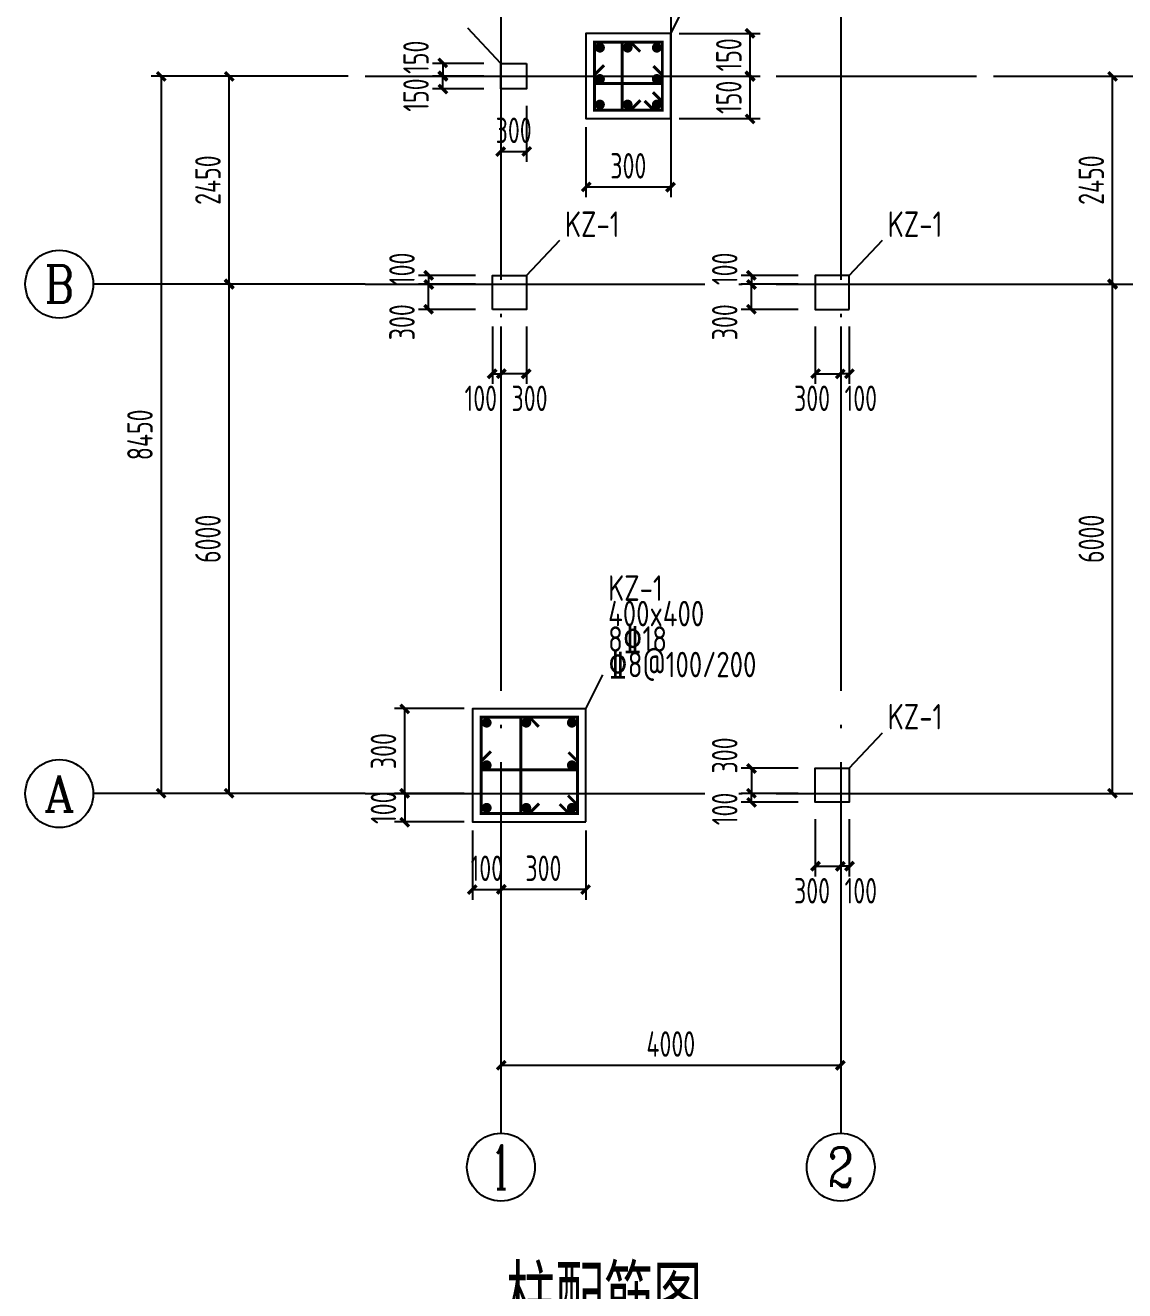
# Model space of a CAD drawing. Extents: x -14785 to 4269, y -25586 to -12228.
# Drawn here: x -13369.8 to -13240.4, y -25223.2 to -25074.2 of the extents above; entities that cross this region are included whole.
import ezdxf
from ezdxf.enums import TextEntityAlignment as Align

# ---------------------------------------------------------------- set-up
doc = ezdxf.new("R2010")
doc.units = 0
doc.header["$LTSCALE"] = 2000
doc.header["$MEASUREMENT"] = 0
doc.linetypes.add('DOTE', pattern=[2.42, 2, -0.2, 0.02, -0.2])
doc.layers.get('0').update_dxf_attribs({"linetype": 'CONTINUOUS'})
doc.layers.get('DEFPOINTS').update_dxf_attribs({"linetype": 'CONTINUOUS'})
for name, color, linetype in [('AXIS', 75, 'CONTINUOUS'), ('AXIS_TEXT', 7, 'CONTINUOUS'), ('dim', 7, 'CONTINUOUS'), ('DOTE', 1, 'DOTE'), ('文字', 11, 'CONTINUOUS'), ('柱', 2, 'CONTINUOUS'), ('柱平法箍筋', 24, 'CONTINUOUS'), ('柱平法纵筋', 24, 'CONTINUOUS'), ('柱集中标注', 2, 'CONTINUOUS')]:
    doc.layers.add(name, color=color, linetype=linetype)
doc.styles.add('_TCH_AXIS', font='COMPLEX', dxfattribs={"bigfont": 'GBCBIG'})
doc.styles.add('COMPLEX', font='COMPLEX')
doc.styles.add('GBHZ', font='gbenor.shx', dxfattribs={"width": 0.8, "bigfont": 'gbcbig.shx'})
doc.dimstyles.new('Y100', dxfattribs={"dimscale": 0, "dimtxt": 3, "dimasz": 0.01, "dimexe": 1.2, "dimexo": 2, "dimgap": 1, "dimtad": 1, "dimdec": 0, "dimlfac": 100, "dimzin": 0, "dimdsep": 46, "dimtxsty": 'GBHZ', "dimblk": 'DX', "dimcen": 0.09, "dimdle": 1, "dimclrd": 7, "dimclre": 7, "dimclrt": 7, "dimadec": 0, "dimazin": 0, "dimtfac": 1, "dimtdec": 0, "dimtix": 1, "dimtmove": 2, "dimatfit": 3, "dimldrblk": 'DX', "dimfxl": 0, "dimtolj": 1, "dimtzin": 0, "dimarcsym": 0})
doc.dimstyles.new('Y30', dxfattribs={"dimscale": 0, "dimtxt": 3, "dimasz": 0.01, "dimexe": 1.2, "dimexo": 1, "dimgap": 1, "dimtad": 1, "dimdec": 0, "dimlfac": 30, "dimzin": 0, "dimdsep": 46, "dimtxsty": 'GBHZ', "dimblk1": 'DX', "dimblk2": 'DX', "dimsah": 1, "dimcen": 0.09, "dimdle": 1, "dimadec": 0, "dimazin": 0, "dimtfac": 1, "dimtdec": 0, "dimtix": 1, "dimtmove": 2, "dimatfit": 3, "dimldrblk": 'DX', "dimfxl": 0, "dimtolj": 1, "dimtzin": 0, "dimarcsym": 0})

# ---------------------------------------------------------------- blocks, each defined once
blk = doc.blocks.new('DX')
at = {"color": 0, "linetype": 'ByBlock', "const_width": 40}
blk.add_lwpolyline([(-54, -51), (46, 49)], dxfattribs=at)
blk = doc.blocks.new('*D22')
at = {"layer": 'DEFPOINTS', "color": 0, "transparency": 16777216}
for p in [(-13325.17, -25154.66), (-13317.17, -25154.66), (-13317.17, -25164.66)]:
    blk.add_point(p, dxfattribs=at)
at = {"layer": 'dim', "color": 0, "lineweight": -2, "transparency": 16777216}
for p, q in [((-13318.17, -25154.66), (-13326.37, -25154.66)), ((-13325.17, -25164.65), (-13325.17, -25154.67)), ((-13318.17, -25164.66), (-13326.37, -25164.66))]:
    blk.add_line(p, q, dxfattribs=at)
at = {"layer": 'dim', "color": 0, "lineweight": -2, "transparency": 16777216, "xscale": 0.01, "yscale": 0.01, "zscale": 0.01}
for p, rotation in [((-13325.17, -25154.66), 90), ((-13325.17, -25164.66), 270)]:
    blk.add_blockref('DX', p, dxfattribs=dict(at, rotation=rotation))
at = {"layer": 'dim', "color": 0, "transparency": 16777216, "insert": (-13327.67, -25159.66), "char_height": 3, "attachment_point": 5, "rotation": 90, "style": 'GBHZ'}
blk.add_mtext('\\A1;300', dxfattribs=at)
blk = doc.blocks.new('*D23')
at = {"layer": 'DEFPOINTS', "color": 0, "transparency": 16777216}
for p in [(-13317.17, -25168), (-13313.84, -25168), (-13313.84, -25175.96)]:
    blk.add_point(p, dxfattribs=at)
at = {"layer": 'dim', "color": 0, "lineweight": -2, "transparency": 16777216}
for p, q in [((-13317.17, -25169), (-13317.17, -25177.16)), ((-13313.84, -25169), (-13313.84, -25177.16)), ((-13317.18, -25175.96), (-13317.19, -25175.96)), ((-13317.17, -25175.96), (-13313.84, -25175.96)), ((-13313.83, -25175.96), (-13313.82, -25175.96))]:
    blk.add_line(p, q, dxfattribs=at)
at = {"layer": 'dim', "color": 0, "lineweight": -2, "transparency": 16777216, "xscale": 0.01, "yscale": 0.01, "zscale": 0.01}
blk.add_blockref('DX', (-13317.17, -25175.96), dxfattribs=at)
at = {"layer": 'dim', "color": 0, "lineweight": -2, "transparency": 16777216, "xscale": 0.01, "yscale": 0.01, "zscale": 0.01, "rotation": 180}
blk.add_blockref('DX', (-13313.84, -25175.96), dxfattribs=at)
at = {"layer": 'dim', "color": 0, "transparency": 16777216, "insert": (-13315.5, -25173.46), "char_height": 3, "attachment_point": 5, "style": 'GBHZ'}
blk.add_mtext('\\A1;100', dxfattribs=at)
blk = doc.blocks.new('*D24')
at = {"layer": 'DEFPOINTS', "color": 0, "transparency": 16777216}
for p in [(-13276.84, -25107.66), (-13273.84, -25107.66), (-13273.84, -25115.22)]:
    blk.add_point(p, dxfattribs=at)
at = {"layer": 'dim', "color": 7, "lineweight": -2, "transparency": 16777216}
for p, q in [((-13276.84, -25109.66), (-13276.84, -25116.42)), ((-13273.84, -25109.66), (-13273.84, -25116.42)), ((-13276.83, -25115.22), (-13273.85, -25115.22))]:
    blk.add_line(p, q, dxfattribs=at)
at = {"layer": 'dim', "color": 7, "lineweight": -2, "transparency": 16777216, "xscale": 0.01, "yscale": 0.01, "zscale": 0.01, "rotation": 180}
blk.add_blockref('DX', (-13276.84, -25115.22), dxfattribs=at)
at = {"layer": 'dim', "color": 7, "lineweight": -2, "transparency": 16777216, "xscale": 0.01, "yscale": 0.01, "zscale": 0.01}
blk.add_blockref('DX', (-13273.84, -25115.22), dxfattribs=at)
at = {"layer": 'dim', "color": 7, "transparency": 16777216, "insert": (-13277.21, -25118.11), "char_height": 3, "attachment_point": 5, "style": 'GBHZ'}
blk.add_mtext('\\A1;300', dxfattribs=at)
blk = doc.blocks.new('*D25')
at = {"layer": 'DEFPOINTS', "color": 0, "transparency": 16777216}
for p in [(-13276.84, -25103.66), (-13284.35, -25104.66), (-13276.84, -25104.66)]:
    blk.add_point(p, dxfattribs=at)
at = {"layer": 'dim', "color": 7, "lineweight": -2, "transparency": 16777216}
for p, q in [((-13278.84, -25103.66), (-13285.55, -25103.66)), ((-13284.35, -25103.65), (-13284.35, -25103.64)), ((-13284.35, -25103.66), (-13284.35, -25104.66)), ((-13278.84, -25104.66), (-13285.55, -25104.66)), ((-13284.35, -25104.67), (-13284.35, -25104.68))]:
    blk.add_line(p, q, dxfattribs=at)
at = {"layer": 'dim', "color": 7, "lineweight": -2, "transparency": 16777216, "xscale": 0.01, "yscale": 0.01, "zscale": 0.01}
for p, rotation in [((-13284.35, -25103.66), 270), ((-13284.35, -25104.66), 90)]:
    blk.add_blockref('DX', p, dxfattribs=dict(at, rotation=rotation))
at = {"layer": 'dim', "color": 7, "transparency": 16777216, "insert": (-13287.49, -25102.86), "char_height": 3, "attachment_point": 5, "rotation": 90, "style": 'GBHZ'}
blk.add_mtext('\\A1;100', dxfattribs=at)
blk = doc.blocks.new('*D26')
at = {"layer": 'DEFPOINTS', "color": 0, "transparency": 16777216}
for p in [(-13273.84, -25107.66), (-13272.84, -25107.66), (-13273.84, -25115.22)]:
    blk.add_point(p, dxfattribs=at)
at = {"layer": 'dim', "color": 7, "lineweight": -2, "transparency": 16777216}
for p, q in [((-13273.84, -25109.66), (-13273.84, -25116.42)), ((-13272.84, -25109.66), (-13272.84, -25116.42)), ((-13273.85, -25115.22), (-13273.86, -25115.22)), ((-13272.84, -25115.22), (-13273.84, -25115.22)), ((-13272.83, -25115.22), (-13272.82, -25115.22))]:
    blk.add_line(p, q, dxfattribs=at)
at = {"layer": 'dim', "color": 7, "lineweight": -2, "transparency": 16777216, "xscale": 0.01, "yscale": 0.01, "zscale": 0.01}
blk.add_blockref('DX', (-13273.84, -25115.22), dxfattribs=at)
at = {"layer": 'dim', "color": 7, "lineweight": -2, "transparency": 16777216, "xscale": 0.01, "yscale": 0.01, "zscale": 0.01, "rotation": 180}
blk.add_blockref('DX', (-13272.84, -25115.22), dxfattribs=at)
at = {"layer": 'dim', "color": 7, "transparency": 16777216, "insert": (-13271.47, -25118.11), "char_height": 3, "attachment_point": 5, "style": 'GBHZ'}
blk.add_mtext('\\A1;100', dxfattribs=at)
blk = doc.blocks.new('*D27')
at = {"layer": 'DEFPOINTS', "color": 0, "transparency": 16777216}
for p in [(-13284.35, -25104.66), (-13276.84, -25104.66), (-13276.84, -25107.66)]:
    blk.add_point(p, dxfattribs=at)
at = {"layer": 'dim', "color": 7, "lineweight": -2, "transparency": 16777216}
for p, q in [((-13278.84, -25104.66), (-13285.55, -25104.66)), ((-13284.35, -25107.65), (-13284.35, -25104.67)), ((-13278.84, -25107.66), (-13285.55, -25107.66))]:
    blk.add_line(p, q, dxfattribs=at)
at = {"layer": 'dim', "color": 7, "lineweight": -2, "transparency": 16777216, "xscale": 0.01, "yscale": 0.01, "zscale": 0.01}
for p, rotation in [((-13284.35, -25104.66), 90), ((-13284.35, -25107.66), 270)]:
    blk.add_blockref('DX', p, dxfattribs=dict(at, rotation=rotation))
at = {"layer": 'dim', "color": 7, "transparency": 16777216, "insert": (-13287.49, -25109.15), "char_height": 3, "attachment_point": 5, "rotation": 90, "style": 'GBHZ'}
blk.add_mtext('\\A1;300', dxfattribs=at)
blk = doc.blocks.new('*D38')
at = {"layer": 'DEFPOINTS', "color": 0, "transparency": 16777216}
for p in [(-13317.17, -25164.66), (-13325.17, -25168), (-13317.17, -25168)]:
    blk.add_point(p, dxfattribs=at)
at = {"layer": 'dim', "color": 0, "lineweight": -2, "transparency": 16777216}
for p, q in [((-13318.17, -25164.66), (-13326.37, -25164.66)), ((-13325.17, -25164.65), (-13325.17, -25164.64)), ((-13325.17, -25164.66), (-13325.17, -25168)), ((-13318.17, -25168), (-13326.37, -25168)), ((-13325.17, -25168.01), (-13325.17, -25168.02))]:
    blk.add_line(p, q, dxfattribs=at)
at = {"layer": 'dim', "color": 0, "lineweight": -2, "transparency": 16777216, "xscale": 0.01, "yscale": 0.01, "zscale": 0.01}
for p, rotation in [((-13325.17, -25164.66), 270), ((-13325.17, -25168), 90)]:
    blk.add_blockref('DX', p, dxfattribs=dict(at, rotation=rotation))
at = {"layer": 'dim', "color": 0, "transparency": 16777216, "insert": (-13327.67, -25166.33), "char_height": 3, "attachment_point": 5, "rotation": 90, "style": 'GBHZ'}
blk.add_mtext('\\A1;100', dxfattribs=at)
blk = doc.blocks.new('*D39')
at = {"layer": 'DEFPOINTS', "color": 0, "transparency": 16777216}
for p in [(-13313.84, -25168), (-13303.84, -25168), (-13313.84, -25175.96)]:
    blk.add_point(p, dxfattribs=at)
at = {"layer": 'dim', "color": 0, "lineweight": -2, "transparency": 16777216}
for p, q in [((-13313.84, -25169), (-13313.84, -25177.16)), ((-13303.84, -25169), (-13303.84, -25177.16)), ((-13303.85, -25175.96), (-13313.83, -25175.96))]:
    blk.add_line(p, q, dxfattribs=at)
at = {"layer": 'dim', "color": 0, "lineweight": -2, "transparency": 16777216, "xscale": 0.01, "yscale": 0.01, "zscale": 0.01, "rotation": 180}
blk.add_blockref('DX', (-13313.84, -25175.96), dxfattribs=at)
at = {"layer": 'dim', "color": 0, "lineweight": -2, "transparency": 16777216, "xscale": 0.01, "yscale": 0.01, "zscale": 0.01}
blk.add_blockref('DX', (-13303.84, -25175.96), dxfattribs=at)
at = {"layer": 'dim', "color": 0, "transparency": 16777216, "insert": (-13308.84, -25173.46), "char_height": 3, "attachment_point": 5, "style": 'GBHZ'}
blk.add_mtext('\\A1;300', dxfattribs=at)
blk = doc.blocks.new('*D80')
at = {"layer": 'DEFPOINTS', "color": 0, "transparency": 16777216}
for p in [(-13276.84, -25165.66), (-13273.84, -25165.66), (-13273.84, -25173.22)]:
    blk.add_point(p, dxfattribs=at)
at = {"layer": 'dim', "color": 7, "lineweight": -2, "transparency": 16777216}
for p, q in [((-13276.84, -25167.66), (-13276.84, -25174.42)), ((-13273.84, -25167.66), (-13273.84, -25174.42)), ((-13276.83, -25173.22), (-13273.85, -25173.22))]:
    blk.add_line(p, q, dxfattribs=at)
at = {"layer": 'dim', "color": 7, "lineweight": -2, "transparency": 16777216, "xscale": 0.01, "yscale": 0.01, "zscale": 0.01, "rotation": 180}
blk.add_blockref('DX', (-13276.84, -25173.22), dxfattribs=at)
at = {"layer": 'dim', "color": 7, "lineweight": -2, "transparency": 16777216, "xscale": 0.01, "yscale": 0.01, "zscale": 0.01}
blk.add_blockref('DX', (-13273.84, -25173.22), dxfattribs=at)
at = {"layer": 'dim', "color": 7, "transparency": 16777216, "insert": (-13277.21, -25176.11), "char_height": 3, "attachment_point": 5, "style": 'GBHZ'}
blk.add_mtext('\\A1;300', dxfattribs=at)
blk = doc.blocks.new('*D81')
at = {"layer": 'DEFPOINTS', "color": 0, "transparency": 16777216}
for p in [(-13284.35, -25164.66), (-13276.84, -25164.66), (-13276.84, -25165.66)]:
    blk.add_point(p, dxfattribs=at)
at = {"layer": 'dim', "color": 7, "lineweight": -2, "transparency": 16777216}
for p, q in [((-13278.84, -25164.66), (-13285.55, -25164.66)), ((-13284.35, -25164.65), (-13284.35, -25164.64)), ((-13284.35, -25165.66), (-13284.35, -25164.66)), ((-13278.84, -25165.66), (-13285.55, -25165.66)), ((-13284.35, -25165.67), (-13284.35, -25165.68))]:
    blk.add_line(p, q, dxfattribs=at)
at = {"layer": 'dim', "color": 7, "lineweight": -2, "transparency": 16777216, "xscale": 0.01, "yscale": 0.01, "zscale": 0.01}
for p, rotation in [((-13284.35, -25164.66), 270), ((-13284.35, -25165.66), 90)]:
    blk.add_blockref('DX', p, dxfattribs=dict(at, rotation=rotation))
at = {"layer": 'dim', "color": 7, "transparency": 16777216, "insert": (-13287.49, -25166.47), "char_height": 3, "attachment_point": 5, "rotation": 90, "style": 'GBHZ'}
blk.add_mtext('\\A1;100', dxfattribs=at)
blk = doc.blocks.new('*D82')
at = {"layer": 'DEFPOINTS', "color": 0, "transparency": 16777216}
for p in [(-13273.84, -25165.66), (-13272.84, -25165.66), (-13273.84, -25173.22)]:
    blk.add_point(p, dxfattribs=at)
at = {"layer": 'dim', "color": 7, "lineweight": -2, "transparency": 16777216}
for p, q in [((-13273.84, -25167.66), (-13273.84, -25174.42)), ((-13272.84, -25167.66), (-13272.84, -25174.42)), ((-13273.85, -25173.22), (-13273.86, -25173.22)), ((-13272.84, -25173.22), (-13273.84, -25173.22)), ((-13272.83, -25173.22), (-13272.82, -25173.22))]:
    blk.add_line(p, q, dxfattribs=at)
at = {"layer": 'dim', "color": 7, "lineweight": -2, "transparency": 16777216, "xscale": 0.01, "yscale": 0.01, "zscale": 0.01, "rotation": 180}
blk.add_blockref('DX', (-13272.84, -25173.22), dxfattribs=at)
at = {"layer": 'dim', "color": 7, "lineweight": -2, "transparency": 16777216, "xscale": 0.01, "yscale": 0.01, "zscale": 0.01}
blk.add_blockref('DX', (-13273.84, -25173.22), dxfattribs=at)
at = {"layer": 'dim', "color": 7, "transparency": 16777216, "insert": (-13271.47, -25176.11), "char_height": 3, "attachment_point": 5, "style": 'GBHZ'}
blk.add_mtext('\\A1;100', dxfattribs=at)
blk = doc.blocks.new('*D83')
at = {"layer": 'DEFPOINTS', "color": 0, "transparency": 16777216}
for p in [(-13276.84, -25161.66), (-13284.35, -25164.66), (-13276.84, -25164.66)]:
    blk.add_point(p, dxfattribs=at)
at = {"layer": 'dim', "color": 7, "lineweight": -2, "transparency": 16777216}
for p, q in [((-13278.84, -25161.66), (-13285.55, -25161.66)), ((-13284.35, -25161.67), (-13284.35, -25164.65)), ((-13278.84, -25164.66), (-13285.55, -25164.66))]:
    blk.add_line(p, q, dxfattribs=at)
at = {"layer": 'dim', "color": 7, "lineweight": -2, "transparency": 16777216, "xscale": 0.01, "yscale": 0.01, "zscale": 0.01}
for p, rotation in [((-13284.35, -25161.66), 90), ((-13284.35, -25164.66), 270)]:
    blk.add_blockref('DX', p, dxfattribs=dict(at, rotation=rotation))
at = {"layer": 'dim', "color": 7, "transparency": 16777216, "insert": (-13287.49, -25160.17), "char_height": 3, "attachment_point": 5, "rotation": 90, "style": 'GBHZ'}
blk.add_mtext('\\A1;300', dxfattribs=at)
blk = doc.blocks.new('_AXISO')
blk.add_circle((0, 0), 0.5)
at = {"layer": 'AXIS_TEXT', "style": 'COMPLEX', "width": 1.041667}
blk.add_attdef('A', text='', height=0.56, dxfattribs=at).set_placement((-0.25, -0.28), (0.25, -0.28), align=Align.FIT)
blk = doc.blocks.new('*D122')
at = {"layer": 'DEFPOINTS', "color": 0, "ltscale": 0.0005, "transparency": 16777216}
for p in [(-13345.84, -25104.66), (-13329.84, -25104.66), (-13329.84, -25164.66)]:
    blk.add_point(p, dxfattribs=at)
at = {"layer": 'dim', "color": 7, "lineweight": -2, "ltscale": 0.0005, "transparency": 16777216}
for p, q in [((-13331.84, -25104.66), (-13347.04, -25104.66)), ((-13345.84, -25164.65), (-13345.84, -25104.67)), ((-13331.84, -25164.66), (-13347.04, -25164.66))]:
    blk.add_line(p, q, dxfattribs=at)
at = {"layer": 'dim', "color": 7, "lineweight": -2, "ltscale": 0.0005, "transparency": 16777216, "xscale": 0.01, "yscale": 0.01, "zscale": 0.01}
for p, rotation in [((-13345.84, -25104.66), 90), ((-13345.84, -25164.66), 270)]:
    blk.add_blockref('DX', p, dxfattribs=dict(at, rotation=rotation))
at = {"layer": 'dim', "color": 7, "ltscale": 0.0005, "transparency": 16777216, "insert": (-13348.34, -25134.66), "char_height": 3, "attachment_point": 5, "rotation": 90, "style": 'GBHZ'}
blk.add_mtext('\\A1;6000', dxfattribs=at)
blk = doc.blocks.new('*D123')
at = {"layer": 'DEFPOINTS', "color": 0, "ltscale": 0.0005, "transparency": 16777216}
for p in [(-13345.84, -25080.16), (-13329.84, -25080.16), (-13329.84, -25104.66)]:
    blk.add_point(p, dxfattribs=at)
at = {"layer": 'dim', "color": 7, "lineweight": -2, "ltscale": 0.0005, "transparency": 16777216}
for p, q in [((-13331.84, -25080.16), (-13347.04, -25080.16)), ((-13345.84, -25104.65), (-13345.84, -25080.17)), ((-13331.84, -25104.66), (-13347.04, -25104.66))]:
    blk.add_line(p, q, dxfattribs=at)
at = {"layer": 'dim', "color": 7, "lineweight": -2, "ltscale": 0.0005, "transparency": 16777216, "xscale": 0.01, "yscale": 0.01, "zscale": 0.01}
for p, rotation in [((-13345.84, -25080.16), 90), ((-13345.84, -25104.66), 270)]:
    blk.add_blockref('DX', p, dxfattribs=dict(at, rotation=rotation))
at = {"layer": 'dim', "color": 7, "ltscale": 0.0005, "transparency": 16777216, "insert": (-13348.34, -25092.41), "char_height": 3, "attachment_point": 5, "rotation": 90, "style": 'GBHZ'}
blk.add_mtext('\\A1;2450', dxfattribs=at)
blk = doc.blocks.new('*D124')
at = {"layer": 'DEFPOINTS', "color": 0, "ltscale": 0.0005, "transparency": 16777216}
for p in [(-13329.84, -25080.16), (-13353.84, -25164.66), (-13329.84, -25164.66)]:
    blk.add_point(p, dxfattribs=at)
at = {"layer": 'dim', "color": 7, "lineweight": -2, "ltscale": 0.0005, "transparency": 16777216}
for p, q in [((-13331.84, -25080.16), (-13355.04, -25080.16)), ((-13353.84, -25080.17), (-13353.84, -25164.65)), ((-13331.84, -25164.66), (-13355.04, -25164.66))]:
    blk.add_line(p, q, dxfattribs=at)
at = {"layer": 'dim', "color": 7, "lineweight": -2, "ltscale": 0.0005, "transparency": 16777216, "xscale": 0.01, "yscale": 0.01, "zscale": 0.01}
for p, rotation in [((-13353.84, -25080.16), 90), ((-13353.84, -25164.66), 270)]:
    blk.add_blockref('DX', p, dxfattribs=dict(at, rotation=rotation))
at = {"layer": 'dim', "color": 7, "ltscale": 0.0005, "transparency": 16777216, "insert": (-13356.34, -25122.41), "char_height": 3, "attachment_point": 5, "rotation": 90, "style": 'GBHZ'}
blk.add_mtext('\\A1;8450', dxfattribs=at)
blk = doc.blocks.new('*D125')
at = {"layer": 'DEFPOINTS', "color": 0, "ltscale": 0.0005, "transparency": 16777216}
for p in [(-13313.84, -25180.66), (-13273.84, -25180.66), (-13273.84, -25196.66)]:
    blk.add_point(p, dxfattribs=at)
at = {"layer": 'dim', "color": 7, "lineweight": -2, "ltscale": 0.0005, "transparency": 16777216}
for p, q in [((-13313.84, -25182.66), (-13313.84, -25197.86)), ((-13273.84, -25182.66), (-13273.84, -25197.86)), ((-13313.83, -25196.66), (-13273.85, -25196.66))]:
    blk.add_line(p, q, dxfattribs=at)
at = {"layer": 'dim', "color": 7, "lineweight": -2, "ltscale": 0.0005, "transparency": 16777216, "xscale": 0.01, "yscale": 0.01, "zscale": 0.01, "rotation": 180}
blk.add_blockref('DX', (-13313.84, -25196.66), dxfattribs=at)
at = {"layer": 'dim', "color": 7, "lineweight": -2, "ltscale": 0.0005, "transparency": 16777216, "xscale": 0.01, "yscale": 0.01, "zscale": 0.01}
blk.add_blockref('DX', (-13273.84, -25196.66), dxfattribs=at)
at = {"layer": 'dim', "color": 7, "ltscale": 0.0005, "transparency": 16777216, "insert": (-13293.84, -25194.16), "char_height": 3, "attachment_point": 5, "style": 'GBHZ'}
blk.add_mtext('\\A1;4000', dxfattribs=at)
blk = doc.blocks.new('*D126')
at = {"layer": 'DEFPOINTS', "color": 0, "ltscale": 0.0005, "transparency": 16777216}
for p in [(-13257.84, -25104.66), (-13241.84, -25104.66), (-13257.84, -25164.66)]:
    blk.add_point(p, dxfattribs=at)
at = {"layer": 'dim', "color": 7, "lineweight": -2, "ltscale": 0.0005, "transparency": 16777216}
for p, q in [((-13255.84, -25104.66), (-13240.64, -25104.66)), ((-13241.84, -25164.65), (-13241.84, -25104.67)), ((-13255.84, -25164.66), (-13240.64, -25164.66))]:
    blk.add_line(p, q, dxfattribs=at)
at = {"layer": 'dim', "color": 7, "lineweight": -2, "ltscale": 0.0005, "transparency": 16777216, "xscale": 0.01, "yscale": 0.01, "zscale": 0.01}
for p, rotation in [((-13241.84, -25104.66), 90), ((-13241.84, -25164.66), 270)]:
    blk.add_blockref('DX', p, dxfattribs=dict(at, rotation=rotation))
at = {"layer": 'dim', "color": 7, "ltscale": 0.0005, "transparency": 16777216, "insert": (-13244.34, -25134.66), "char_height": 3, "attachment_point": 5, "rotation": 90, "style": 'GBHZ'}
blk.add_mtext('\\A1;6000', dxfattribs=at)
blk = doc.blocks.new('*D127')
at = {"layer": 'DEFPOINTS', "color": 0, "ltscale": 0.0005, "transparency": 16777216}
for p in [(-13257.84, -25080.16), (-13241.84, -25080.16), (-13257.84, -25104.66)]:
    blk.add_point(p, dxfattribs=at)
at = {"layer": 'dim', "color": 7, "lineweight": -2, "ltscale": 0.0005, "transparency": 16777216}
for p, q in [((-13255.84, -25080.16), (-13240.64, -25080.16)), ((-13241.84, -25104.65), (-13241.84, -25080.17)), ((-13255.84, -25104.66), (-13240.64, -25104.66))]:
    blk.add_line(p, q, dxfattribs=at)
at = {"layer": 'dim', "color": 7, "lineweight": -2, "ltscale": 0.0005, "transparency": 16777216, "xscale": 0.01, "yscale": 0.01, "zscale": 0.01}
for p, rotation in [((-13241.84, -25080.16), 90), ((-13241.84, -25104.66), 270)]:
    blk.add_blockref('DX', p, dxfattribs=dict(at, rotation=rotation))
at = {"layer": 'dim', "color": 7, "ltscale": 0.0005, "transparency": 16777216, "insert": (-13244.34, -25092.41), "char_height": 3, "attachment_point": 5, "rotation": 90, "style": 'GBHZ'}
blk.add_mtext('\\A1;2450', dxfattribs=at)
blk = doc.blocks.new('*D128')
at = {"layer": 'DEFPOINTS', "color": 0, "ltscale": 0.0005, "transparency": 16777216}
for p in [(-13257.84, -25080.16), (-13257.84, -25164.66), (-13233.84, -25164.66)]:
    blk.add_point(p, dxfattribs=at)
at = {"layer": 'dim', "color": 7, "lineweight": -2, "ltscale": 0.0005, "transparency": 16777216}
for p, q in [((-13255.84, -25080.16), (-13232.64, -25080.16)), ((-13233.84, -25080.17), (-13233.84, -25164.65)), ((-13255.84, -25164.66), (-13232.64, -25164.66))]:
    blk.add_line(p, q, dxfattribs=at)
at = {"layer": 'dim', "color": 7, "lineweight": -2, "ltscale": 0.0005, "transparency": 16777216, "xscale": 0.01, "yscale": 0.01, "zscale": 0.01}
for p, rotation in [((-13233.84, -25080.16), 90), ((-13233.84, -25164.66), 270)]:
    blk.add_blockref('DX', p, dxfattribs=dict(at, rotation=rotation))
at = {"layer": 'dim', "color": 7, "ltscale": 0.0005, "transparency": 16777216, "insert": (-13236.34, -25122.41), "char_height": 3, "attachment_point": 5, "rotation": 90, "style": 'GBHZ'}
blk.add_mtext('\\A1;8450', dxfattribs=at)
blk = doc.blocks.new('*D132')
at = {"layer": 'DEFPOINTS', "color": 0, "transparency": 16777216}
for p in [(-13313.84, -25107.66), (-13310.84, -25107.66), (-13313.84, -25115.22)]:
    blk.add_point(p, dxfattribs=at)
at = {"layer": 'dim', "color": 7, "lineweight": -2, "transparency": 16777216}
for p, q in [((-13313.84, -25109.66), (-13313.84, -25116.42)), ((-13310.84, -25109.66), (-13310.84, -25116.42)), ((-13310.85, -25115.22), (-13313.83, -25115.22))]:
    blk.add_line(p, q, dxfattribs=at)
at = {"layer": 'dim', "color": 7, "lineweight": -2, "transparency": 16777216, "xscale": 0.01, "yscale": 0.01, "zscale": 0.01, "rotation": 180}
blk.add_blockref('DX', (-13313.84, -25115.22), dxfattribs=at)
at = {"layer": 'dim', "color": 7, "lineweight": -2, "transparency": 16777216, "xscale": 0.01, "yscale": 0.01, "zscale": 0.01}
blk.add_blockref('DX', (-13310.84, -25115.22), dxfattribs=at)
at = {"layer": 'dim', "color": 7, "transparency": 16777216, "insert": (-13310.47, -25118.11), "char_height": 3, "attachment_point": 5, "style": 'GBHZ'}
blk.add_mtext('\\A1;300', dxfattribs=at)
blk = doc.blocks.new('*D133')
at = {"layer": 'DEFPOINTS', "color": 0, "transparency": 16777216}
for p in [(-13314.84, -25103.66), (-13322.35, -25104.66), (-13314.84, -25104.66)]:
    blk.add_point(p, dxfattribs=at)
at = {"layer": 'dim', "color": 7, "lineweight": -2, "transparency": 16777216}
for p, q in [((-13316.84, -25103.66), (-13323.55, -25103.66)), ((-13322.35, -25103.65), (-13322.35, -25103.64)), ((-13322.35, -25103.66), (-13322.35, -25104.66)), ((-13316.84, -25104.66), (-13323.55, -25104.66)), ((-13322.35, -25104.67), (-13322.35, -25104.68))]:
    blk.add_line(p, q, dxfattribs=at)
at = {"layer": 'dim', "color": 7, "lineweight": -2, "transparency": 16777216, "xscale": 0.01, "yscale": 0.01, "zscale": 0.01}
for p, rotation in [((-13322.35, -25103.66), 270), ((-13322.35, -25104.66), 90)]:
    blk.add_blockref('DX', p, dxfattribs=dict(at, rotation=rotation))
at = {"layer": 'dim', "color": 7, "transparency": 16777216, "insert": (-13325.49, -25102.86), "char_height": 3, "attachment_point": 5, "rotation": 90, "style": 'GBHZ'}
blk.add_mtext('\\A1;100', dxfattribs=at)
blk = doc.blocks.new('*D134')
at = {"layer": 'DEFPOINTS', "color": 0, "transparency": 16777216}
for p in [(-13314.84, -25107.66), (-13313.84, -25107.66), (-13313.84, -25115.22)]:
    blk.add_point(p, dxfattribs=at)
at = {"layer": 'dim', "color": 7, "lineweight": -2, "transparency": 16777216}
for p, q in [((-13314.84, -25109.66), (-13314.84, -25116.42)), ((-13313.84, -25109.66), (-13313.84, -25116.42)), ((-13314.85, -25115.22), (-13314.86, -25115.22)), ((-13314.84, -25115.22), (-13313.84, -25115.22)), ((-13313.83, -25115.22), (-13313.82, -25115.22))]:
    blk.add_line(p, q, dxfattribs=at)
at = {"layer": 'dim', "color": 7, "lineweight": -2, "transparency": 16777216, "xscale": 0.01, "yscale": 0.01, "zscale": 0.01}
blk.add_blockref('DX', (-13314.84, -25115.22), dxfattribs=at)
at = {"layer": 'dim', "color": 7, "lineweight": -2, "transparency": 16777216, "xscale": 0.01, "yscale": 0.01, "zscale": 0.01, "rotation": 180}
blk.add_blockref('DX', (-13313.84, -25115.22), dxfattribs=at)
at = {"layer": 'dim', "color": 7, "transparency": 16777216, "insert": (-13316.21, -25118.11), "char_height": 3, "attachment_point": 5, "style": 'GBHZ'}
blk.add_mtext('\\A1;100', dxfattribs=at)
blk = doc.blocks.new('*D135')
at = {"layer": 'DEFPOINTS', "color": 0, "transparency": 16777216}
for p in [(-13322.35, -25104.66), (-13314.84, -25104.66), (-13314.84, -25107.66)]:
    blk.add_point(p, dxfattribs=at)
at = {"layer": 'dim', "color": 7, "lineweight": -2, "transparency": 16777216}
for p, q in [((-13316.84, -25104.66), (-13323.55, -25104.66)), ((-13322.35, -25107.65), (-13322.35, -25104.67)), ((-13316.84, -25107.66), (-13323.55, -25107.66))]:
    blk.add_line(p, q, dxfattribs=at)
at = {"layer": 'dim', "color": 7, "lineweight": -2, "transparency": 16777216, "xscale": 0.01, "yscale": 0.01, "zscale": 0.01}
for p, rotation in [((-13322.35, -25104.66), 90), ((-13322.35, -25107.66), 270)]:
    blk.add_blockref('DX', p, dxfattribs=dict(at, rotation=rotation))
at = {"layer": 'dim', "color": 7, "transparency": 16777216, "insert": (-13325.49, -25109.15), "char_height": 3, "attachment_point": 5, "rotation": 90, "style": 'GBHZ'}
blk.add_mtext('\\A1;300', dxfattribs=at)
blk = doc.blocks.new('*D136')
at = {"layer": 'DEFPOINTS', "color": 0, "ltscale": 0.0005, "transparency": 16777216}
for p in [(-13313.84, -25081.66), (-13310.84, -25081.66), (-13310.84, -25089.05)]:
    blk.add_point(p, dxfattribs=at)
at = {"layer": 'dim', "color": 7, "lineweight": -2, "ltscale": 0.0005, "transparency": 16777216}
for p, q in [((-13313.84, -25083.66), (-13313.84, -25090.25)), ((-13310.84, -25083.66), (-13310.84, -25090.25)), ((-13313.85, -25089.05), (-13313.86, -25089.05)), ((-13313.84, -25089.05), (-13310.84, -25089.05)), ((-13310.83, -25089.05), (-13310.82, -25089.05))]:
    blk.add_line(p, q, dxfattribs=at)
at = {"layer": 'dim', "color": 7, "lineweight": -2, "ltscale": 0.0005, "transparency": 16777216, "xscale": 0.01, "yscale": 0.01, "zscale": 0.01}
blk.add_blockref('DX', (-13313.84, -25089.05), dxfattribs=at)
at = {"layer": 'dim', "color": 7, "lineweight": -2, "ltscale": 0.0005, "transparency": 16777216, "xscale": 0.01, "yscale": 0.01, "zscale": 0.01, "rotation": 180}
blk.add_blockref('DX', (-13310.84, -25089.05), dxfattribs=at)
at = {"layer": 'dim', "color": 7, "ltscale": 0.0005, "transparency": 16777216, "insert": (-13312.34, -25086.55), "char_height": 3, "attachment_point": 5, "style": 'GBHZ'}
blk.add_mtext('\\A1;300', dxfattribs=at)
blk = doc.blocks.new('*D137')
at = {"layer": 'DEFPOINTS', "color": 0, "ltscale": 0.0005, "transparency": 16777216}
for p in [(-13320.68, -25080.16), (-13313.84, -25080.16), (-13313.84, -25081.66)]:
    blk.add_point(p, dxfattribs=at)
at = {"layer": 'dim', "color": 7, "lineweight": -2, "ltscale": 0.0005, "transparency": 16777216}
for p, q in [((-13315.84, -25080.16), (-13321.88, -25080.16)), ((-13320.68, -25080.15), (-13320.68, -25080.14)), ((-13320.68, -25081.66), (-13320.68, -25080.16)), ((-13315.84, -25081.66), (-13321.88, -25081.66)), ((-13320.68, -25081.67), (-13320.68, -25081.68))]:
    blk.add_line(p, q, dxfattribs=at)
at = {"layer": 'dim', "color": 7, "lineweight": -2, "ltscale": 0.0005, "transparency": 16777216, "xscale": 0.01, "yscale": 0.01, "zscale": 0.01}
for p, rotation in [((-13320.68, -25080.16), 270), ((-13320.68, -25081.66), 90)]:
    blk.add_blockref('DX', p, dxfattribs=dict(at, rotation=rotation))
at = {"layer": 'dim', "color": 7, "ltscale": 0.0005, "transparency": 16777216, "insert": (-13323.84, -25082.39), "char_height": 3, "attachment_point": 5, "rotation": 90, "style": 'GBHZ'}
blk.add_mtext('\\A1;150', dxfattribs=at)
blk = doc.blocks.new('*D138')
at = {"layer": 'DEFPOINTS', "color": 0, "ltscale": 0.0005, "transparency": 16777216}
for p in [(-13313.84, -25078.66), (-13320.68, -25080.16), (-13313.84, -25080.16)]:
    blk.add_point(p, dxfattribs=at)
at = {"layer": 'dim', "color": 7, "lineweight": -2, "ltscale": 0.0005, "transparency": 16777216}
for p, q in [((-13320.68, -25078.65), (-13320.68, -25078.64)), ((-13315.84, -25078.66), (-13321.88, -25078.66)), ((-13320.68, -25078.66), (-13320.68, -25080.16)), ((-13315.84, -25080.16), (-13321.88, -25080.16)), ((-13320.68, -25080.17), (-13320.68, -25080.18))]:
    blk.add_line(p, q, dxfattribs=at)
at = {"layer": 'dim', "color": 7, "lineweight": -2, "ltscale": 0.0005, "transparency": 16777216, "xscale": 0.01, "yscale": 0.01, "zscale": 0.01}
for p, rotation in [((-13320.68, -25078.66), 270), ((-13320.68, -25080.16), 90)]:
    blk.add_blockref('DX', p, dxfattribs=dict(at, rotation=rotation))
at = {"layer": 'dim', "color": 7, "ltscale": 0.0005, "transparency": 16777216, "insert": (-13323.84, -25077.94), "char_height": 3, "attachment_point": 5, "rotation": 90, "style": 'GBHZ'}
blk.add_mtext('\\A1;150', dxfattribs=at)
blk = doc.blocks.new('*D139')
at = {"layer": 'DEFPOINTS', "color": 0, "transparency": 16777216}
for p in [(-13303.84, -25085.16), (-13293.84, -25085.16), (-13303.84, -25093.23)]:
    blk.add_point(p, dxfattribs=at)
at = {"layer": 'dim', "color": 0, "lineweight": -2, "transparency": 16777216}
for p, q in [((-13303.84, -25086.16), (-13303.84, -25094.43)), ((-13293.84, -25086.16), (-13293.84, -25094.43)), ((-13293.85, -25093.23), (-13303.83, -25093.23))]:
    blk.add_line(p, q, dxfattribs=at)
at = {"layer": 'dim', "color": 0, "lineweight": -2, "transparency": 16777216, "xscale": 0.01, "yscale": 0.01, "zscale": 0.01, "rotation": 180}
blk.add_blockref('DX', (-13303.84, -25093.23), dxfattribs=at)
at = {"layer": 'dim', "color": 0, "lineweight": -2, "transparency": 16777216, "xscale": 0.01, "yscale": 0.01, "zscale": 0.01}
blk.add_blockref('DX', (-13293.84, -25093.23), dxfattribs=at)
at = {"layer": 'dim', "color": 0, "transparency": 16777216, "insert": (-13298.84, -25090.73), "char_height": 3, "attachment_point": 5, "style": 'GBHZ'}
blk.add_mtext('\\A1;300', dxfattribs=at)
blk = doc.blocks.new('*D140')
at = {"layer": 'DEFPOINTS', "color": 0, "transparency": 16777216}
for p in [(-13293.84, -25080.16), (-13284.51, -25080.16), (-13293.84, -25085.16)]:
    blk.add_point(p, dxfattribs=at)
at = {"layer": 'dim', "color": 0, "lineweight": -2, "transparency": 16777216}
for p, q in [((-13292.84, -25080.16), (-13283.31, -25080.16)), ((-13284.51, -25080.15), (-13284.51, -25080.14)), ((-13284.51, -25085.16), (-13284.51, -25080.16)), ((-13292.84, -25085.16), (-13283.31, -25085.16)), ((-13284.51, -25085.17), (-13284.51, -25085.18))]:
    blk.add_line(p, q, dxfattribs=at)
at = {"layer": 'dim', "color": 0, "lineweight": -2, "transparency": 16777216, "xscale": 0.01, "yscale": 0.01, "zscale": 0.01}
for p, rotation in [((-13284.51, -25080.16), 270), ((-13284.51, -25085.16), 90)]:
    blk.add_blockref('DX', p, dxfattribs=dict(at, rotation=rotation))
at = {"layer": 'dim', "color": 0, "transparency": 16777216, "insert": (-13287.01, -25082.66), "char_height": 3, "attachment_point": 5, "rotation": 90, "style": 'GBHZ'}
blk.add_mtext('\\A1;150', dxfattribs=at)
blk = doc.blocks.new('*D141')
at = {"layer": 'DEFPOINTS', "color": 0, "transparency": 16777216}
for p in [(-13293.84, -25075.16), (-13284.51, -25075.16), (-13293.84, -25080.16)]:
    blk.add_point(p, dxfattribs=at)
at = {"layer": 'dim', "color": 0, "lineweight": -2, "transparency": 16777216}
for p, q in [((-13292.84, -25075.16), (-13283.31, -25075.16)), ((-13284.51, -25075.15), (-13284.51, -25075.14)), ((-13284.51, -25080.16), (-13284.51, -25075.16)), ((-13292.84, -25080.16), (-13283.31, -25080.16)), ((-13284.51, -25080.17), (-13284.51, -25080.18))]:
    blk.add_line(p, q, dxfattribs=at)
at = {"layer": 'dim', "color": 0, "lineweight": -2, "transparency": 16777216, "xscale": 0.01, "yscale": 0.01, "zscale": 0.01}
for p, rotation in [((-13284.51, -25075.16), 270), ((-13284.51, -25080.16), 90)]:
    blk.add_blockref('DX', p, dxfattribs=dict(at, rotation=rotation))
at = {"layer": 'dim', "color": 0, "transparency": 16777216, "insert": (-13287.01, -25077.66), "char_height": 3, "attachment_point": 5, "rotation": 90, "style": 'GBHZ'}
blk.add_mtext('\\A1;150', dxfattribs=at)

msp = doc.modelspace()

# ---------------------------------------------------------------- linework, layer by layer
at = {"layer": 'AXIS', "color": 0}
for p, q in [((-13329.838, -25104.662), (-13361.838, -25104.662)), ((-13257.838, -25104.662), (-13225.838, -25104.662)), ((-13329.838, -25164.662), (-13361.838, -25164.662)), ((-13257.838, -25164.662), (-13225.838, -25164.662)), ((-13313.838, -25180.662), (-13313.838, -25204.662)), ((-13273.838, -25180.662), (-13273.838, -25204.662))]:
    msp.add_line(p, q, dxfattribs=at)
at = {"layer": 'DOTE', "linetype": 'DOTE', "ltscale": 0.01}
for p, q in [((-13313.838, -25064.162), (-13313.838, -25180.662)), ((-13293.838, -25064.162), (-13293.838, -25092.4)), ((-13273.838, -25064.162), (-13273.838, -25180.662)), ((-13329.838, -25080.162), (-13257.838, -25080.162)), ((-13329.838, -25104.662), (-13257.838, -25104.662)), ((-13329.838, -25164.662), (-13257.838, -25164.662))]:
    msp.add_line(p, q, dxfattribs=at)
at = {"layer": '柱'}
for points in [[(-13293.838, -25085.162), (-13293.838, -25075.162), (-13303.838, -25075.162), (-13303.838, -25085.162)], [(-13310.838, -25078.662), (-13310.838, -25081.662), (-13313.838, -25081.662), (-13313.838, -25078.662)], [(-13314.838, -25107.662), (-13314.838, -25103.662), (-13310.838, -25103.662), (-13310.838, -25107.662)], [(-13272.838, -25107.662), (-13272.838, -25103.662), (-13276.838, -25103.662), (-13276.838, -25107.662)], [(-13303.838, -25167.995), (-13303.838, -25154.662), (-13317.171, -25154.662), (-13317.171, -25167.995)], [(-13272.838, -25161.662), (-13272.838, -25165.662), (-13276.838, -25165.662), (-13276.838, -25161.662)]]:
    msp.add_lwpolyline(points, close=True, dxfattribs=at)
at = {"layer": '柱平法箍筋', "const_width": 0.35}
for points in [[(-13296.931, -25083.069), (-13295.838, -25084.162), (-13294.838, -25084.162), (-13294.838, -25083.162), (-13294.838, -25084.162), (-13294.838, -25076.162), (-13302.838, -25076.162), (-13302.838, -25084.162), (-13295.838, -25084.162), (-13294.838, -25084.162), (-13294.838, -25083.162), (-13295.947, -25082.053)], [(-13297.449, -25077.284), (-13298.571, -25076.162), (-13299.571, -25076.162), (-13299.571, -25077.162), (-13299.571, -25076.162), (-13299.571, -25081.828)], [(-13302.838, -25081.029), (-13301.838, -25081.029), (-13302.838, -25081.029), (-13302.838, -25080.029), (-13301.69, -25078.882)], [(-13302.838, -25081.029), (-13295.838, -25081.029), (-13294.838, -25081.029), (-13294.838, -25080.029), (-13295.89, -25078.977)], [(-13297.418, -25083.008), (-13298.571, -25084.162), (-13299.571, -25084.162), (-13299.571, -25083.162), (-13299.571, -25084.162), (-13299.571, -25081.828)], [(-13306.931, -25165.902), (-13305.838, -25166.995), (-13304.838, -25166.995), (-13304.838, -25165.995), (-13304.838, -25166.995), (-13304.838, -25155.662), (-13316.171, -25155.662), (-13316.171, -25166.995), (-13305.838, -25166.995), (-13304.838, -25166.995), (-13304.838, -25165.995), (-13305.947, -25164.886)], [(-13309.383, -25156.784), (-13310.504, -25155.662), (-13311.504, -25155.662), (-13311.504, -25156.662), (-13311.504, -25155.662), (-13311.504, -25161.328)], [(-13313.838, -25161.856), (-13315.171, -25161.856), (-13316.171, -25161.856), (-13316.171, -25160.856), (-13315.024, -25159.709)], [(-13313.838, -25161.856), (-13305.838, -25161.856), (-13304.838, -25161.856), (-13304.838, -25160.856), (-13305.89, -25159.804)], [(-13309.351, -25165.842), (-13310.504, -25166.995), (-13311.504, -25166.995), (-13311.504, -25165.995), (-13311.504, -25166.995), (-13311.504, -25161.328)]]:
    msp.add_lwpolyline(points, dxfattribs=at)
at = {"layer": '柱平法纵筋', "const_width": 0.583}
for points in [[(-13301.896, -25076.812, 1), (-13302.479, -25076.812, 1), (-13301.896, -25076.812, 1)], [(-13299.213, -25076.812, -1), (-13298.629, -25076.812, -1), (-13299.213, -25076.812, -1)], [(-13295.196, -25076.812, 1), (-13295.779, -25076.812, 1), (-13295.196, -25076.812, 1)], [(-13301.896, -25080.501, 1), (-13302.479, -25080.501, 1), (-13301.896, -25080.501, 1)], [(-13295.196, -25080.501, 1), (-13295.779, -25080.501, 1), (-13295.196, -25080.501, 1)], [(-13301.896, -25083.512, 1), (-13302.479, -25083.512, 1), (-13301.896, -25083.512, 1)], [(-13299.213, -25083.512, -1), (-13298.629, -25083.512, -1), (-13299.213, -25083.512, -1)], [(-13295.196, -25083.512, 1), (-13295.779, -25083.512, 1), (-13295.196, -25083.512, 1)], [(-13315.229, -25156.312, 1), (-13315.813, -25156.312, 1), (-13315.229, -25156.312, 1)], [(-13311.146, -25156.312, -1), (-13310.563, -25156.312, -1), (-13311.146, -25156.312, -1)], [(-13305.196, -25156.312, 1), (-13305.779, -25156.312, 1), (-13305.196, -25156.312, 1)], [(-13315.229, -25161.328, 1), (-13315.813, -25161.328, 1), (-13315.229, -25161.328, 1)], [(-13305.196, -25161.328, 1), (-13305.779, -25161.328, 1), (-13305.196, -25161.328, 1)], [(-13315.229, -25166.345, 1), (-13315.813, -25166.345, 1), (-13315.229, -25166.345, 1)], [(-13311.146, -25166.345, -1), (-13310.563, -25166.345, -1), (-13311.146, -25166.345, -1)], [(-13305.196, -25166.345, 1), (-13305.779, -25166.345, 1), (-13305.196, -25166.345, 1)]]:
    msp.add_lwpolyline(points, format="xyb", dxfattribs=at)
at = {"layer": '柱集中标注'}
for p, q in [((-13293.838, -25075.162), (-13291.838, -25071.162)), ((-13313.838, -25078.662), (-13317.757, -25074.503)), ((-13310.838, -25103.662), (-13306.919, -25099.503)), ((-13272.838, -25103.662), (-13268.919, -25099.503)), ((-13303.838, -25154.662), (-13301.838, -25150.662)), ((-13272.838, -25161.662), (-13268.919, -25157.503))]:
    msp.add_line(p, q, dxfattribs=at)

# ---------------------------------------------------------------- block references
at = {"layer": 'AXIS', "color": 0}
ref = msp.add_blockref('_AXISO', (-13365.838, -25104.662), dxfattribs=dict(at, xscale=8, yscale=8, zscale=8))
ref.add_attrib('A', 'B', dxfattribs={"layer": 'AXIS_TEXT', "color": 0, "height": 4.353, "style": '_TCH_AXIS'}).set_placement((-13367.6, -25106.838), (-13364.076, -25106.838), align=Align.FIT)
ref = msp.add_blockref('_AXISO', (-13365.838, -25164.662), dxfattribs=dict(at, xscale=8, yscale=8, zscale=8))
ref.add_attrib('A', 'A', dxfattribs={"layer": 'AXIS_TEXT', "color": 0, "height": 4.252, "style": '_TCH_AXIS'}).set_placement((-13367.66, -25166.788), (-13364.016, -25166.788), align=Align.FIT)
ref = msp.add_blockref('_AXISO', (-13313.838, -25208.662), dxfattribs=dict(at, xscale=8, yscale=8, zscale=8))
ref.add_attrib('A', '1', dxfattribs={"layer": 'AXIS_TEXT', "color": 0, "height": 5.147, "style": '_TCH_AXIS'}).set_placement((-13314.941, -25211.235), (-13312.735, -25211.235), align=Align.FIT)
ref = msp.add_blockref('_AXISO', (-13273.838, -25208.662), dxfattribs=dict(at, xscale=8, yscale=8, zscale=8))
ref.add_attrib('A', '2', dxfattribs={"layer": 'AXIS_TEXT', "color": 0, "height": 4.659, "style": '_TCH_AXIS'}).set_placement((-13275.391, -25210.992), (-13272.285, -25210.992), align=Align.FIT)

# ---------------------------------------------------------------- texts
at = {"layer": '文字', "color": 6, "style": 'GBHZ'}
msp.add_text('柱配筋图', height=8, dxfattribs=at).set_placement((-13313.197, -25228.304))
at = {"layer": '柱集中标注', "style": 'GBHZ', "width": 0.9}
for s, p in [('KZ-1', (-13306.306, -25099.103)), ('KZ-1', (-13268.306, -25099.103)), ('KZ-1', (-13301.225, -25141.962)), ('400x400', (-13301.225, -25144.962)), ('8%%13218', (-13301.225, -25147.962)), ('%%1328@100/200', (-13301.225, -25150.962)), ('KZ-1', (-13268.306, -25157.103))]:
    msp.add_text(s, height=3, dxfattribs=at).set_placement(p)

# ---------------------------------------------------------------- dimensions: what is measured, and where the dimension line sits
at = {"layer": 'dim', "ltscale": 0.0005}
for p1, angle, picture, middle in [((-13313.838, -25078.662), 270, '*D138', (-13323.836, -25077.938)), ((-13313.838, -25081.662), 90, '*D137', (-13323.836, -25082.386))]:
    dim = msp.add_linear_dim(base=(-13320.679, -25080.162), p1=p1, p2=(-13313.838, -25080.162), angle=angle, dimstyle='Y100', override={"dimscale": 1}, dxfattribs=at)
    dim.commit()
    dim.dimension.update_dxf_attribs({"geometry": picture, "text_midpoint": middle, "dimtype": 160})
at = {"layer": 'dim'}
for base, p1, p2, angle, picture, middle in [((-13284.508, -25075.162), (-13293.838, -25080.162), (-13293.838, -25075.162), 90, '*D141', (-13287.008, -25077.662)), ((-13284.508, -25080.162), (-13293.838, -25085.162), (-13293.838, -25080.162), 90, '*D140', (-13287.008, -25082.662)), ((-13303.838, -25093.225), (-13293.838, -25085.162), (-13303.838, -25085.162), 180, '*D139', (-13298.838, -25090.725)), ((-13325.174, -25154.662), (-13317.171, -25164.662), (-13317.171, -25154.662), 90, '*D22', (-13327.674, -25159.662)), ((-13325.174, -25167.995), (-13317.171, -25164.662), (-13317.171, -25167.995), 270, '*D38', (-13327.674, -25166.328)), ((-13313.838, -25175.964), (-13303.838, -25167.995), (-13313.838, -25167.995), 180, '*D39', (-13308.838, -25173.464))]:
    dim = msp.add_linear_dim(base=base, p1=p1, p2=p2, angle=angle, dimstyle='Y30', override={"dimscale": 1}, dxfattribs=at)
    dim.commit()
    dim.dimension.update_dxf_attribs({"geometry": picture, "text_midpoint": middle})
at = {"layer": 'dim', "ltscale": 0.0005}
for base, p1, p2, picture, middle in [((-13353.838, -25164.662), (-13329.838, -25080.162), (-13329.838, -25164.662), '*D124', (-13356.338, -25122.412)), ((-13345.838, -25080.162), (-13329.838, -25104.662), (-13329.838, -25080.162), '*D123', (-13348.338, -25092.412)), ((-13241.838, -25080.162), (-13257.838, -25104.662), (-13257.838, -25080.162), '*D127', (-13244.338, -25092.412)), ((-13233.838, -25164.662), (-13257.838, -25080.162), (-13257.838, -25164.662), '*D128', (-13236.338, -25122.412)), ((-13345.838, -25104.662), (-13329.838, -25164.662), (-13329.838, -25104.662), '*D122', (-13348.338, -25134.662)), ((-13241.838, -25104.662), (-13257.838, -25164.662), (-13257.838, -25104.662), '*D126', (-13244.338, -25134.662))]:
    dim = msp.add_linear_dim(base=base, p1=p1, p2=p2, angle=90, dimstyle='Y100', override={"dimscale": 1}, dxfattribs=at)
    dim.commit()
    dim.dimension.update_dxf_attribs({"geometry": picture, "text_midpoint": middle})
for base, p1, p2, picture, middle in [((-13310.838, -25089.054), (-13313.838, -25081.662), (-13310.838, -25081.662), '*D136', (-13312.338, -25086.554)), ((-13273.838, -25196.662), (-13313.838, -25180.662), (-13273.838, -25180.662), '*D125', (-13293.838, -25194.162))]:
    dim = msp.add_linear_dim(base=base, p1=p1, p2=p2, dimstyle='Y100', override={"dimscale": 1}, dxfattribs=at)
    dim.commit()
    dim.dimension.update_dxf_attribs({"geometry": picture, "text_midpoint": middle})
at = {"layer": 'dim'}
for base, p1, p2, angle, picture, middle in [((-13322.353, -25104.662), (-13314.838, -25103.662), (-13314.838, -25104.662), 270, '*D133', (-13325.486, -25102.855)), ((-13284.353, -25104.662), (-13276.838, -25103.662), (-13276.838, -25104.662), 270, '*D25', (-13287.486, -25102.855)), ((-13322.353, -25104.662), (-13314.838, -25107.662), (-13314.838, -25104.662), 90, '*D135', (-13325.486, -25109.153)), ((-13284.353, -25104.662), (-13276.838, -25107.662), (-13276.838, -25104.662), 90, '*D27', (-13287.486, -25109.153)), ((-13313.838, -25115.221), (-13310.838, -25107.662), (-13313.838, -25107.662), 180, '*D132', (-13310.468, -25118.11)), ((-13273.838, -25115.221), (-13272.838, -25107.662), (-13273.838, -25107.662), 180, '*D26', (-13271.468, -25118.11)), ((-13284.353, -25164.662), (-13276.838, -25161.662), (-13276.838, -25164.662), 270, '*D83', (-13287.486, -25160.17)), ((-13284.353, -25164.662), (-13276.838, -25165.662), (-13276.838, -25164.662), 90, '*D81', (-13287.486, -25166.468)), ((-13273.838, -25173.221), (-13272.838, -25165.662), (-13273.838, -25165.662), 180, '*D82', (-13271.468, -25176.11))]:
    dim = msp.add_linear_dim(base=base, p1=p1, p2=p2, angle=angle, dimstyle='Y100', override={"dimscale": 1, "dimfxl": 2}, dxfattribs=at)
    dim.commit()
    dim.dimension.update_dxf_attribs({"geometry": picture, "text_midpoint": middle, "dimtype": 160})
for base, p1, p2, picture, middle in [((-13313.838, -25115.221), (-13314.838, -25107.662), (-13313.838, -25107.662), '*D134', (-13316.208, -25118.11)), ((-13273.838, -25115.221), (-13276.838, -25107.662), (-13273.838, -25107.662), '*D24', (-13277.208, -25118.11)), ((-13273.838, -25173.221), (-13276.838, -25165.662), (-13273.838, -25165.662), '*D80', (-13277.208, -25176.11))]:
    dim = msp.add_linear_dim(base=base, p1=p1, p2=p2, dimstyle='Y100', override={"dimscale": 1, "dimfxl": 2}, dxfattribs=at)
    dim.commit()
    dim.dimension.update_dxf_attribs({"geometry": picture, "text_midpoint": middle, "dimtype": 160})
dim = msp.add_linear_dim(base=(-13313.838, -25175.964), p1=(-13317.171, -25167.995), p2=(-13313.838, -25167.995), dimstyle='Y30', override={"dimscale": 1}, dxfattribs=at)
dim.commit()
dim.dimension.update_dxf_attribs({"geometry": '*D23', "text_midpoint": (-13315.504, -25173.464)})

doc.saveas('drawing.dxf')
